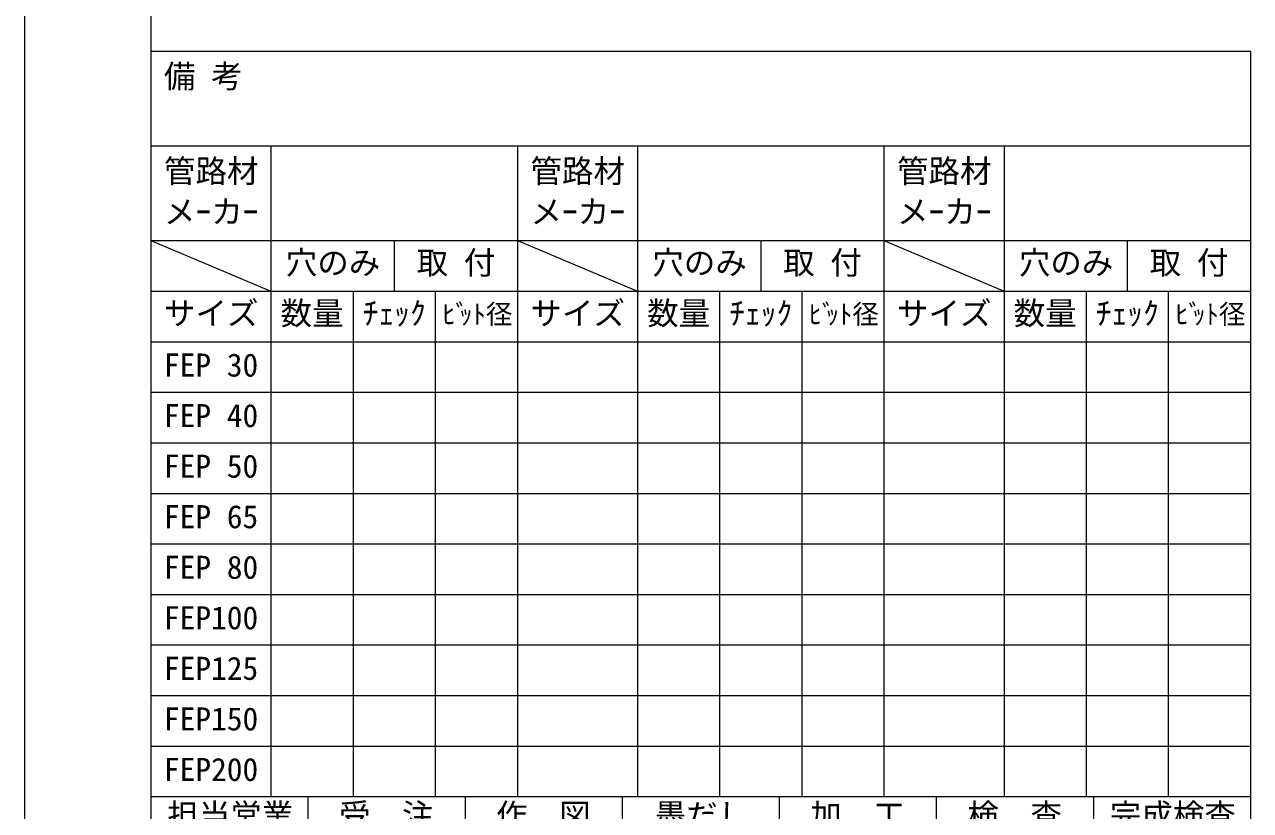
# Model space of a CAD drawing. Units: millimetres, scale not verified. Extents: x -5198 to 5198, y -3675 to 3675.
# Drawn here: x -5198 to -1802, y -2016 to 161 of the extents above; entities that cross this region are included whole.
import ezdxf
from ezdxf.enums import TextEntityAlignment as Align

# ---------------------------------------------------------------- set-up
doc = ezdxf.new("R2010")
doc.units = ezdxf.units.MM
doc.header["$LTSCALE"] = 20
for name, color, linetype, lineweight in [('0-0_D-TTL', 7, 'Continuous', 9), ('0-1_Defpoints', 7, 'Continuous', 9), ('0-2_D-TTL-FRAM1', 134, 'Continuous', 9), ('0-3_D-TTL-TXT', 7, 'Continuous', 9), ('0-4_D-STR-TXT', 7, 'Continuous', 9)]:
    doc.layers.add(name, color=color, linetype=linetype, lineweight=lineweight)
doc.styles.add('ＭＳ ゴシック', font='')
doc.styles.get('ＭＳ ゴシック').set_extended_font_data('MS Gothic')

# ---------------------------------------------------------------- blocks, each defined once
blk = doc.blocks.new('A$C4DE05FD1')
at = {"layer": '0-0_D-TTL', "color": 134}
blk.add_line((4000, 79000), (4000, 4000), dxfattribs=at)
at = {"layer": '0-1_Defpoints', "color": 134}
blk.add_line((0, 84000), (0, 0), dxfattribs=at)
blk = doc.blocks.new('A$C4C6C5A58')
at = {"layer": '0-4_D-STR-TXT', "style": 'ＭＳ ゴシック'}
for s, p in [('ﾋﾞ', (0, -118.4)), ('ｯﾄ径', (540.8, -118.4))]:
    blk.add_text(s, height=615.7, dxfattribs=at).set_placement(p, align=Align.BOTTOM_LEFT)
blk = doc.blocks.new('A$C43AD63AA')
at = {"layer": '0-2_D-TTL-FRAM1'}
for p, q in [((0, 20600), (0, 0)), ((3800, 20600), (3800, 0)), ((0, 17600), (11600, 17600)), ((0, 17600), (3800, 16000)), ((7700, 17600), (7700, 16000)), ((0, 16000), (11600, 16000)), ((6400, 16000), (6400, 0)), ((9000, 16000), (9000, 0)), ((0, 14400), (11600, 14400)), ((0, 12800), (11600, 12800)), ((0, 11200), (11600, 11200)), ((0, 9600), (11600, 9600)), ((0, 8000), (11600, 8000)), ((0, 6400), (11600, 6400)), ((0, 4800), (11600, 4800)), ((0, 3200), (11600, 3200)), ((0, 1600), (11600, 1600)), ((0, 0), (11600, 0))]:
    blk.add_line(p, q, dxfattribs=at)
blk.add_lwpolyline([(0, 20600), (11600, 20600), (11600, 0)], dxfattribs=at)
at = {"layer": '0-3_D-TTL-TXT'}
blk.add_blockref('A$C4C6C5A58', (9220, 14896.8), dxfattribs=at)
at = {"layer": '0-3_D-TTL-TXT', "style": 'ＭＳ ゴシック'}
for s, p in [('管路材', (411.8, 19216.2)), ('メｰカｰ', (411.8, 17928.8)), ('穴のみ', (4267.8, 16316.2)), ('取 付', (8408.4, 16316.2)), ('サイズ', (411.8, 14716.2)), ('数量', (4103.9, 14716.2)), ('ﾁｪｯｸ', (6703.9, 14716.2))]:
    blk.add_text(s, height=731.2, dxfattribs=at).set_placement(p, align=Align.BOTTOM_LEFT)
blk = doc.blocks.new('A$C77D93FA8')
at = {"layer": '0-3_D-TTL-TXT', "style": 'ＭＳ ゴシック'}
for s, p in [('FEP 30', (411.8, 13076.2)), ('FEP 40', (411.8, 11476.2)), ('FEP 50', (411.8, 9876.2)), ('FEP 65', (411.8, 8276.2)), ('FEP 80', (411.8, 6676.2)), ('FEP100', (411.8, 5076.2)), ('FEP125', (411.8, 3476.2)), ('FEP150', (411.8, 1876.2)), ('FEP200', (411.8, 276.2))]:
    blk.add_text(s, height=731.2, dxfattribs=at).set_placement(p, align=Align.BOTTOM_LEFT)
blk = doc.blocks.new('A$C1CDB0482')
at = {"layer": '0-2_D-TTL-FRAM1'}
for p, q in [((0, 68250), (60900, 68250)), ((0, 68250), (0, 0)), ((60900, 68250), (60900, 0)), ((0, 63000), (60900, 63000)), ((0, 26950), (60900, 26950)), ((8700, 26950), (8700, 15750)), ((17400, 26950), (17400, 15750)), ((26100, 26950), (26100, 15750)), ((34800, 26950), (34800, 15750)), ((43500, 26950), (43500, 15750)), ((52200, 26950), (52200, 15750)), ((0, 24500), (60900, 24500)), ((0, 15750), (60900, 15750)), ((38150, 15750), (38150, 0)), ((38150, 12250), (60900, 12250)), ((700, 10500), (37100, 10500)), ((700, 5250), (37100, 5250)), ((0, 0), (60900, 0))]:
    blk.add_line(p, q, dxfattribs=at)
at = {"layer": '0-3_D-TTL-TXT', "style": 'ＭＳ ゴシック'}
for s, height, p in [('備 考', 1280, (720.7, 65828.3)), ('担当営業', 1280, (907.7, 24899.6)), ('受\u3000注', 1280, (10421.3, 24899.6)), ('作\u3000図', 1280, (19121.3, 24899.6)), ('墨だし', 1280, (27902.5, 24899.6)), ('加\u3000工', 1280, (36521.3, 24899.6)), ('検\u3000査', 1280, (45221.3, 24899.6)), ('完成検査', 1280, (53107.7, 24899.6)), ('お 客 様 ご 確 認 欄', 1347, (40380.6, 13128.9)), ('積込予定日:', 1684, (1635.5, 12018.8)), ('年  月  日', 1684, (48218.2, 8518.8)), ('納\u3000\u3000\u3000期:', 1684, (1635.5, 6768.8)), ('印', 2189, (56503, 1421.6)), ('作\u3000\u3000\u3000図:', 1684, (1635.5, 1518.8))]:
    blk.add_text(s, height=height, dxfattribs=at).set_placement(p, align=Align.BOTTOM_LEFT)

msp = doc.modelspace()

# ---------------------------------------------------------------- block references
at = {"layer": '0-0_D-TTL'}
for name, p, xscale, yscale in [('A$C4DE05FD1', (-5197.5, -3675), 0.0875, 0.0875), ('A$C1CDB0482', (-4847.5, -3325), 0.05, 0.05)]:
    msp.add_blockref(name, p, dxfattribs=dict(at, xscale=xscale, yscale=yscale))
at = {"layer": '0-2_D-TTL-FRAM1', "xscale": 0.0875, "yscale": 0.0875}
for p in [(-4847.5, -1977.5), (-3832.5, -1977.5), (-2817.5, -1977.5)]:
    msp.add_blockref('A$C43AD63AA', p, dxfattribs=at)
at = {"layer": '0-3_D-TTL-TXT', "xscale": 0.0875, "yscale": 0.0875}
msp.add_blockref('A$C77D93FA8', (-4847.5, -1977.5), dxfattribs=at)

doc.saveas('drawing.dxf')
